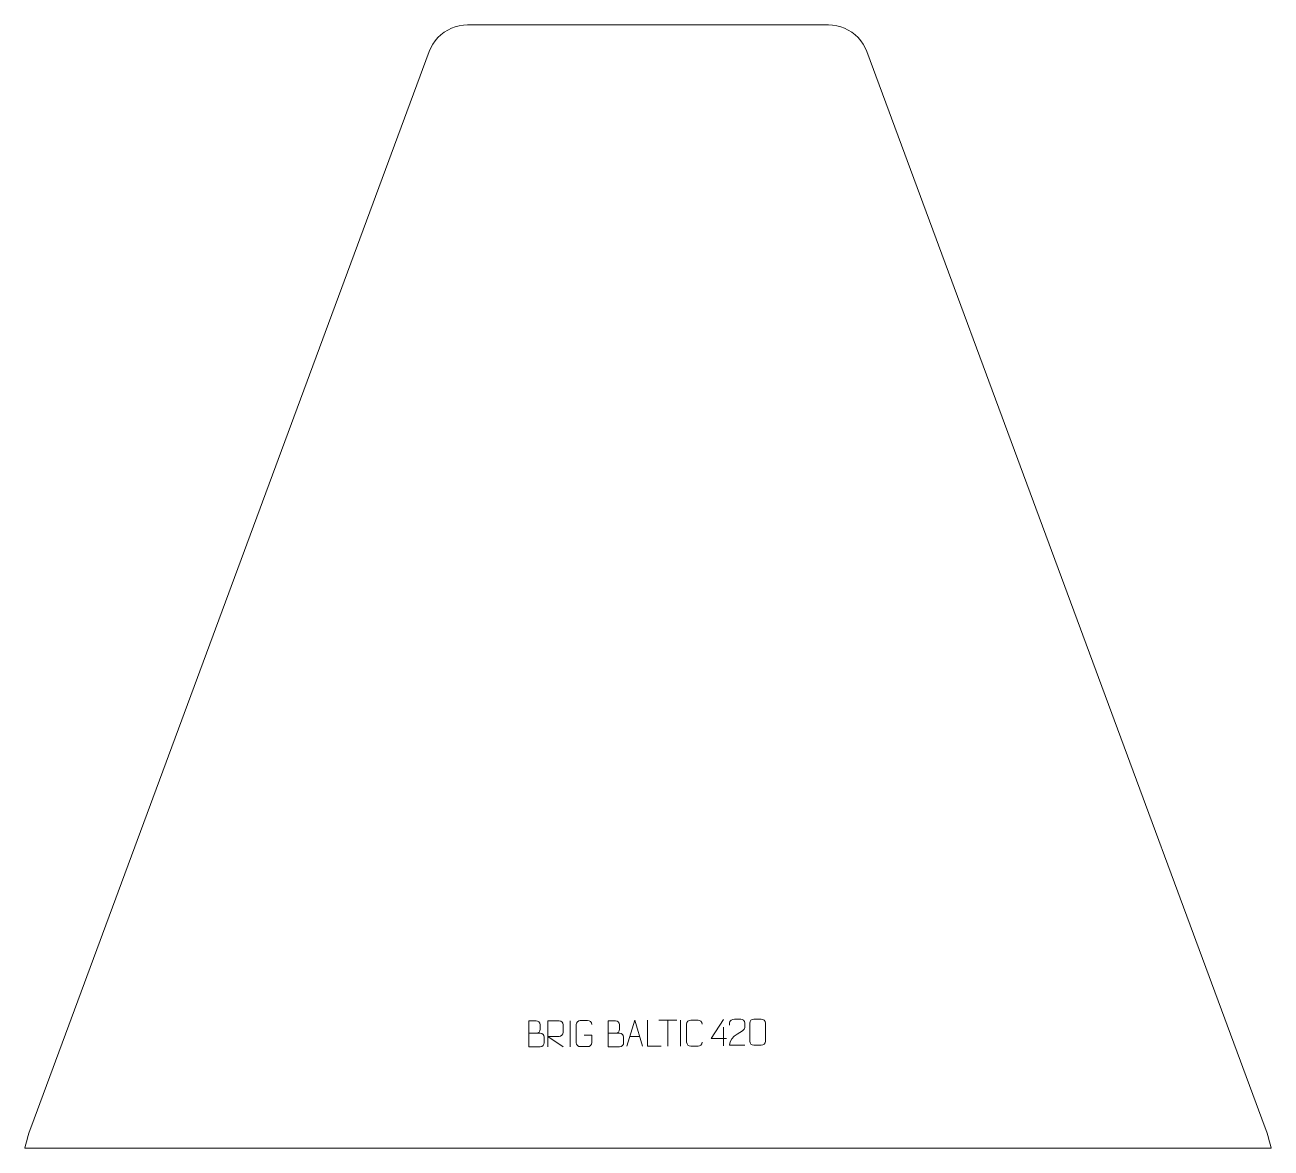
# Model space of a CAD drawing. Header units: millimetres. Extents: x -611 to 583, y 628 to 1703.
import ezdxf

# ---------------------------------------------------------------- set-up
doc = ezdxf.new("R2010")
doc.units = ezdxf.units.MM
doc.header["$MEASUREMENT"] = 0
doc.layers.add('layer 1', color=7, linetype='Continuous')

msp = doc.modelspace()

# ---------------------------------------------------------------- linework, layer by layer
at = {"layer": 'layer 1', "color": 242, "lineweight": 9}
msp.add_open_spline([(-186.6728, 1703.4334), (-186.6728, 1703.4334), (158.9571, 1703.4334), (158.9571, 1703.4334), (158.9571, 1703.4334), (158.9571, 1703.4334), (162.9085, 1703.2329), (162.9085, 1703.2329), (162.9085, 1703.2329), (162.9085, 1703.2329), (166.8189, 1702.6357), (166.8189, 1702.6357), (166.8189, 1702.6357), (166.8189, 1702.6357), (170.6497, 1701.643), (170.6497, 1701.643), (170.6497, 1701.643), (170.6497, 1701.643), (174.3601, 1700.268), (174.3601, 1700.268), (174.3601, 1700.268), (174.3601, 1700.268), (177.912, 1698.5264), (177.912, 1698.5264), (177.912, 1698.5264), (177.912, 1698.5264), (181.2696, 1696.4337), (181.2696, 1696.4337), (181.2696, 1696.4337), (181.2696, 1696.4337), (184.3964, 1694.012), (184.3964, 1694.012), (184.3964, 1694.012), (184.3964, 1694.012), (187.2653, 1691.2857), (187.2653, 1691.2857), (187.2653, 1691.2857), (187.2653, 1691.2857), (189.8427, 1688.2833), (189.8427, 1688.2833), (189.8427, 1688.2833), (189.8427, 1688.2833), (192.1019, 1685.0377), (192.1019, 1685.0377), (192.1019, 1685.0377), (192.1019, 1685.0377), (194.0224, 1681.5779), (194.0224, 1681.5779), (194.0224, 1681.5779), (194.0224, 1681.5779), (195.5839, 1677.9419), (195.5839, 1677.9419), (195.5839, 1677.9419), (195.5839, 1677.9419), (577.1712, 647.6558), (577.1712, 647.6558), (577.1712, 647.6558), (577.1712, 647.6558), (578.59, 643.6408), (578.59, 643.6408), (578.59, 643.6408), (578.59, 643.6408), (579.8912, 639.5838), (579.8912, 639.5838), (579.8912, 639.5838), (579.8912, 639.5838), (581.072, 635.4904), (581.072, 635.4904), (581.072, 635.4904), (581.072, 635.4904), (582.13, 631.3652), (582.13, 631.3652), (582.13, 631.3652), (582.13, 631.3652), (582.7919, 628.4344), (582.7919, 628.4344), (582.7919, 628.4344), (582.7919, 628.4344), (-610.5093, 628.4344), (-610.5093, 628.4344), (-610.5093, 628.4344), (-610.5093, 628.4344), (-609.8479, 631.3652), (-609.8479, 631.3652), (-609.8479, 631.3652), (-609.8479, 631.3652), (-608.7893, 635.4904), (-608.7893, 635.4904), (-608.7893, 635.4904), (-608.7893, 635.4904), (-607.6086, 639.5838), (-607.6086, 639.5838), (-607.6086, 639.5838), (-607.6086, 639.5838), (-606.308, 643.6408), (-606.308, 643.6408), (-606.308, 643.6408), (-606.308, 643.6408), (-604.8869, 647.6558), (-604.8869, 647.6558), (-604.8869, 647.6558), (-604.8869, 647.6558), (-223.2995, 1677.9419), (-223.2995, 1677.9419), (-223.2995, 1677.9419), (-223.2995, 1677.9419), (-221.7398, 1681.5779), (-221.7398, 1681.5779), (-221.7398, 1681.5779), (-221.7398, 1681.5779), (-219.8198, 1685.0377), (-219.8198, 1685.0377), (-219.8198, 1685.0377), (-219.8198, 1685.0377), (-217.5606, 1688.2833), (-217.5606, 1688.2833), (-217.5606, 1688.2833), (-217.5606, 1688.2833), (-214.9827, 1691.2857), (-214.9827, 1691.2857), (-214.9827, 1691.2857), (-214.9827, 1691.2857), (-212.1144, 1694.012), (-212.1144, 1694.012), (-212.1144, 1694.012), (-212.1144, 1694.012), (-208.9852, 1696.4337), (-208.9852, 1696.4337), (-208.9852, 1696.4337), (-208.9852, 1696.4337), (-205.6277, 1698.5264), (-205.6277, 1698.5264), (-205.6277, 1698.5264), (-205.6277, 1698.5264), (-202.0758, 1700.268), (-202.0758, 1700.268), (-202.0758, 1700.268), (-202.0758, 1700.268), (-198.3654, 1701.643), (-198.3654, 1701.643), (-198.3654, 1701.643), (-198.3654, 1701.643), (-194.5368, 1702.6357), (-194.5368, 1702.6357), (-194.5368, 1702.6357), (-194.5368, 1702.6357), (-190.6258, 1703.2329), (-190.6258, 1703.2329), (-190.6258, 1703.2329), (-190.6258, 1703.2329), (-186.6728, 1703.4334), (-186.6728, 1703.4334)], degree=3, knots=[0, 0, 0, 0, 0.025641026, 0.025641026, 0.025641026, 0.025641026, 0.051282051, 0.051282051, 0.051282051, 0.051282051, 0.076923077, 0.076923077, 0.076923077, 0.076923077, 0.102564103, 0.102564103, 0.102564103, 0.102564103, 0.128205128, 0.128205128, 0.128205128, 0.128205128, 0.153846154, 0.153846154, 0.153846154, 0.153846154, 0.179487179, 0.179487179, 0.179487179, 0.179487179, 0.205128205, 0.205128205, 0.205128205, 0.205128205, 0.230769231, 0.230769231, 0.230769231, 0.230769231, 0.256410256, 0.256410256, 0.256410256, 0.256410256, 0.282051282, 0.282051282, 0.282051282, 0.282051282, 0.307692308, 0.307692308, 0.307692308, 0.307692308, 0.333333333, 0.333333333, 0.333333333, 0.333333333, 0.358974359, 0.358974359, 0.358974359, 0.358974359, 0.384615385, 0.384615385, 0.384615385, 0.384615385, 0.41025641, 0.41025641, 0.41025641, 0.41025641, 0.435897436, 0.435897436, 0.435897436, 0.435897436, 0.461538462, 0.461538462, 0.461538462, 0.461538462, 0.487179487, 0.487179487, 0.487179487, 0.487179487, 0.512820513, 0.512820513, 0.512820513, 0.512820513, 0.538461538, 0.538461538, 0.538461538, 0.538461538, 0.564102564, 0.564102564, 0.564102564, 0.564102564, 0.58974359, 0.58974359, 0.58974359, 0.58974359, 0.615384615, 0.615384615, 0.615384615, 0.615384615, 0.641025641, 0.641025641, 0.641025641, 0.641025641, 0.666666667, 0.666666667, 0.666666667, 0.666666667, 0.692307692, 0.692307692, 0.692307692, 0.692307692, 0.717948718, 0.717948718, 0.717948718, 0.717948718, 0.743589744, 0.743589744, 0.743589744, 0.743589744, 0.769230769, 0.769230769, 0.769230769, 0.769230769, 0.794871795, 0.794871795, 0.794871795, 0.794871795, 0.820512821, 0.820512821, 0.820512821, 0.820512821, 0.846153846, 0.846153846, 0.846153846, 0.846153846, 0.871794872, 0.871794872, 0.871794872, 0.871794872, 0.897435897, 0.897435897, 0.897435897, 0.897435897, 0.923076923, 0.923076923, 0.923076923, 0.923076923, 0.948717949, 0.948717949, 0.948717949, 0.948717949, 1, 1, 1, 1], dxfattribs=at)
at = {"layer": 'layer 1', "color": 250, "lineweight": 9}
for points, knots in [([(78.886, 726.8621), (73.9716, 726.8624), (69.0572, 726.8624), (64.1431, 726.8621), (64.1431, 726.8621), (64.1431, 736.7944), (78.7941, 739.4356), (78.886, 743.7459), (78.886, 743.7459), (78.8857, 745.17), (78.8857, 746.5937), (78.886, 748.017), (78.886, 748.017), (78.8691, 750.0941), (76.7463, 751.8189), (75.0753, 751.8362), (75.0753, 751.8362), (73.0021, 751.8358), (70.9292, 751.8358), (68.8568, 751.8362), (68.8568, 751.8362), (67.0347, 751.8527), (64.21, 750.0606), (64.1431, 747.967), (64.1431, 747.967), (64.1431, 747.967), (64.1431, 745.9122), (64.1431, 745.9122)], [0, 0, 0, 0, 0.125, 0.125, 0.125, 0.125, 0.25, 0.25, 0.25, 0.25, 0.375, 0.375, 0.375, 0.375, 0.5, 0.5, 0.5, 0.5, 0.625, 0.625, 0.625, 0.625, 0.75, 0.75, 0.75, 0.75, 1, 1, 1, 1]), ([(87.4855, 751.8704), (89.8516, 751.8704), (92.2181, 751.8704), (94.5846, 751.8704), (94.5846, 751.8704), (96.5651, 751.906), (98.5911, 750.4117), (98.6182, 747.9696), (98.6182, 747.9696), (98.6178, 742.2122), (98.6178, 736.4544), (98.6182, 730.6962), (98.6182, 730.6962), (98.4761, 728.3686), (96.7697, 726.8863), (94.5846, 726.8755), (94.5846, 726.8755), (92.2122, 726.8759), (89.8398, 726.8759), (87.4678, 726.8755), (87.4678, 726.8755), (85.5093, 726.7699), (83.5029, 728.6578), (83.5143, 730.6788), (83.5143, 730.6788), (83.5147, 736.4594), (83.5147, 742.2397), (83.5143, 748.0195), (83.5143, 748.0195), (83.5186, 750.1615), (85.2957, 751.884), (87.4855, 751.8704)], [0, 0, 0, 0, 0.111111111, 0.111111111, 0.111111111, 0.111111111, 0.222222222, 0.222222222, 0.222222222, 0.222222222, 0.333333333, 0.333333333, 0.333333333, 0.333333333, 0.444444444, 0.444444444, 0.444444444, 0.444444444, 0.555555556, 0.555555556, 0.555555556, 0.555555556, 0.666666667, 0.666666667, 0.666666667, 0.666666667, 0.777777778, 0.777777778, 0.777777778, 0.777777778, 1, 1, 1, 1]), ([(-127.9586, 738.3671), (-124.32, 738.3675), (-120.7329, 738.3675), (-117.0935, 738.3671), (-117.0935, 738.3671), (-115.1181, 738.3498), (-113.1945, 736.6137), (-113.1945, 734.5641), (-113.1945, 734.5641), (-113.1949, 733.4355), (-113.1949, 730.3861), (-113.1945, 729.2572), (-113.1945, 729.2572), (-113.1769, 727.3993), (-114.719, 725.3854), (-117.0405, 725.4023), (-117.0405, 725.4023), (-120.6803, 725.4027), (-124.3197, 725.4027), (-127.9586, 725.4023), (-127.9586, 725.4023), (-127.9586, 733.7206), (-127.9586, 742.0384), (-127.9586, 750.3559), (-127.9586, 750.3559), (-125.5849, 750.3559), (-123.2108, 750.3559), (-120.8366, 750.3559), (-120.8366, 750.3559), (-119.1558, 750.3735), (-117.059, 748.463), (-117.0413, 746.5006), (-117.0413, 746.5006), (-117.0417, 744.4345), (-117.0417, 744.2885), (-117.0413, 742.222), (-117.0413, 742.222), (-117.024, 740.1559), (-118.8785, 738.3498), (-120.8885, 738.3671)], [0, 0, 0, 0, 0.090909091, 0.090909091, 0.090909091, 0.090909091, 0.181818182, 0.181818182, 0.181818182, 0.181818182, 0.272727273, 0.272727273, 0.272727273, 0.272727273, 0.363636364, 0.363636364, 0.363636364, 0.363636364, 0.454545455, 0.454545455, 0.454545455, 0.454545455, 0.545454545, 0.545454545, 0.545454545, 0.545454545, 0.636363636, 0.636363636, 0.636363636, 0.636363636, 0.727272727, 0.727272727, 0.727272727, 0.727272727, 0.818181818, 0.818181818, 0.818181818, 0.818181818, 1, 1, 1, 1]), ([(-109.773, 725.2118), (-109.773, 725.2118), (-109.773, 750.1653), (-109.773, 750.1653), (-109.773, 750.1653), (-106.1782, 750.1653), (-102.5827, 750.1653), (-98.9875, 750.1653), (-98.9875, 750.1653), (-96.6622, 750.1276), (-95.1049, 748.6376), (-95.109, 746.2712), (-95.109, 746.2712), (-95.1094, 744.2357), (-95.1094, 741.1763), (-95.109, 739.1403), (-95.109, 739.1403), (-95.1155, 737.2648), (-96.9278, 735.323), (-98.9373, 735.3039), (-98.9373, 735.3039), (-98.9373, 735.3039), (-109.773, 735.3039), (-109.773, 735.3039), (-109.773, 735.3039), (-109.773, 735.3039), (-95.1183, 725.2118), (-95.1183, 725.2118)], [0, 0, 0, 0, 0.125, 0.125, 0.125, 0.125, 0.25, 0.25, 0.25, 0.25, 0.375, 0.375, 0.375, 0.375, 0.5, 0.5, 0.5, 0.5, 0.625, 0.625, 0.625, 0.625, 0.75, 0.75, 0.75, 0.75, 1, 1, 1, 1]), ([(-74.8832, 736.4985), (-74.8832, 736.4985), (-67.7151, 736.4985), (-67.7151, 736.4985), (-67.7151, 736.4985), (-67.7151, 736.4985), (-67.7151, 729.3304), (-67.7151, 729.3304), (-67.7151, 729.3304), (-67.8548, 727.007), (-69.532, 725.5274), (-71.6798, 725.5166), (-71.6798, 725.5166), (-74.0116, 725.517), (-76.3436, 725.517), (-78.6751, 725.5166), (-78.6751, 725.5166), (-80.6, 725.4112), (-82.5722, 727.2957), (-82.561, 729.313), (-82.561, 729.313), (-82.5606, 735.0831), (-82.5606, 740.8528), (-82.561, 746.6221), (-82.561, 746.6221), (-82.5568, 748.7602), (-80.81, 750.4794), (-78.6577, 750.466), (-78.6577, 750.466), (-76.332, 750.466), (-74.0059, 750.466), (-71.6798, 750.466), (-71.6798, 750.466), (-69.7331, 750.5014), (-67.7417, 749.0099), (-67.7151, 746.5722)], [0, 0, 0, 0, 0.1, 0.1, 0.1, 0.1, 0.2, 0.2, 0.2, 0.2, 0.3, 0.3, 0.3, 0.3, 0.4, 0.4, 0.4, 0.4, 0.5, 0.5, 0.5, 0.5, 0.6, 0.6, 0.6, 0.6, 0.7, 0.7, 0.7, 0.7, 0.8, 0.8, 0.8, 0.8, 1, 1, 1, 1]), ([(-51.9586, 738.3671), (-48.32, 738.3675), (-44.7329, 738.3675), (-41.0935, 738.3671), (-41.0935, 738.3671), (-39.1181, 738.3498), (-37.1945, 736.6137), (-37.1945, 734.5641), (-37.1945, 734.5641), (-37.1949, 733.4355), (-37.1949, 730.3861), (-37.1945, 729.2572), (-37.1945, 729.2572), (-37.1769, 727.3993), (-38.719, 725.3854), (-41.0405, 725.4023), (-41.0405, 725.4023), (-44.6803, 725.4027), (-48.3197, 725.4027), (-51.9586, 725.4023), (-51.9586, 725.4023), (-51.9586, 733.7206), (-51.9586, 742.0384), (-51.9586, 750.3559), (-51.9586, 750.3559), (-49.5849, 750.3559), (-47.2108, 750.3559), (-44.8366, 750.3559), (-44.8366, 750.3559), (-43.1558, 750.3735), (-41.059, 748.463), (-41.0413, 746.5006), (-41.0413, 746.5006), (-41.0417, 744.4345), (-41.0417, 744.2885), (-41.0413, 742.222), (-41.0413, 742.222), (-41.024, 740.1559), (-42.8785, 738.3498), (-44.8885, 738.3671)], [0, 0, 0, 0, 0.090909091, 0.090909091, 0.090909091, 0.090909091, 0.181818182, 0.181818182, 0.181818182, 0.181818182, 0.272727273, 0.272727273, 0.272727273, 0.272727273, 0.363636364, 0.363636364, 0.363636364, 0.363636364, 0.454545455, 0.454545455, 0.454545455, 0.454545455, 0.545454545, 0.545454545, 0.545454545, 0.545454545, 0.636363636, 0.636363636, 0.636363636, 0.636363636, 0.727272727, 0.727272727, 0.727272727, 0.727272727, 0.818181818, 0.818181818, 0.818181818, 0.818181818, 1, 1, 1, 1]), ([(-33.9966, 725.8907), (-33.9966, 725.8907), (-26.6256, 750.8442), (-26.6256, 750.8442), (-26.6256, 750.8442), (-26.6256, 750.8442), (-19.0557, 725.8907), (-19.0557, 725.8907)], [0, 0, 0, 0, 0.333333333, 0.333333333, 0.333333333, 0.333333333, 1, 1, 1, 1]), ([(-1.3661, 725.8906), (-1.3661, 725.8906), (-14.3152, 725.8906), (-14.3152, 725.8906), (-14.3152, 725.8906), (-14.3152, 725.8906), (-14.3152, 750.8442), (-14.3152, 750.8442)], [0, 0, 0, 0, 0.333333333, 0.333333333, 0.333333333, 0.333333333, 1, 1, 1, 1]), ([(38.005, 729.7302), (37.8652, 727.4068), (36.188, 725.9272), (34.0403, 725.9164), (34.0403, 725.9164), (31.7084, 725.9168), (29.3765, 725.9168), (27.045, 725.9164), (27.045, 725.9164), (25.12, 725.811), (23.1479, 727.6955), (23.1591, 729.7128), (23.1591, 729.7128), (23.1595, 735.4829), (23.1595, 741.2526), (23.1591, 747.0219), (23.1591, 747.0219), (23.1633, 749.16), (24.91, 750.8792), (27.0624, 750.8657), (27.0624, 750.8657), (29.3881, 750.8657), (31.7142, 750.8657), (34.0403, 750.8657), (34.0403, 750.8657), (35.9869, 750.9012), (37.9783, 749.4097), (38.005, 746.9721)], [0, 0, 0, 0, 0.125, 0.125, 0.125, 0.125, 0.25, 0.25, 0.25, 0.25, 0.375, 0.375, 0.375, 0.375, 0.5, 0.5, 0.5, 0.5, 0.625, 0.625, 0.625, 0.625, 0.75, 0.75, 0.75, 0.75, 1, 1, 1, 1]), ([(61.4478, 733.3127), (61.4478, 733.3127), (46.6261, 733.3127), (46.6261, 733.3127), (46.6261, 733.3127), (46.6261, 733.3127), (58.5037, 751.3832), (58.5037, 751.3832)], [0, 0, 0, 0, 0.333333333, 0.333333333, 0.333333333, 0.333333333, 1, 1, 1, 1])]:
    msp.add_open_spline(points, degree=3, knots=knots, dxfattribs=at)
for points in [[(-88.4409, 750.1756), (-88.4409, 750.1756), (-88.4409, 725.2015), (-88.4409, 725.2015)], [(-3.3342, 750.8207), (-3.3342, 750.8207), (13.653, 750.8207), (13.653, 750.8207)], [(5.1596, 725.8907), (5.1596, 725.8907), (5.1596, 750.8442), (5.1596, 750.8442)], [(17.1594, 750.8545), (17.1594, 750.8545), (17.1594, 725.8804), (17.1594, 725.8804)], [(58.5037, 744.0738), (58.5037, 744.0738), (58.5037, 726.4091), (58.5037, 726.4091)], [(-31.274, 735.1401), (-31.274, 735.1401), (-21.7783, 735.1401), (-21.7783, 735.1401)]]:
    msp.add_open_spline(points, degree=3, dxfattribs=at)

doc.saveas('drawing.dxf')
